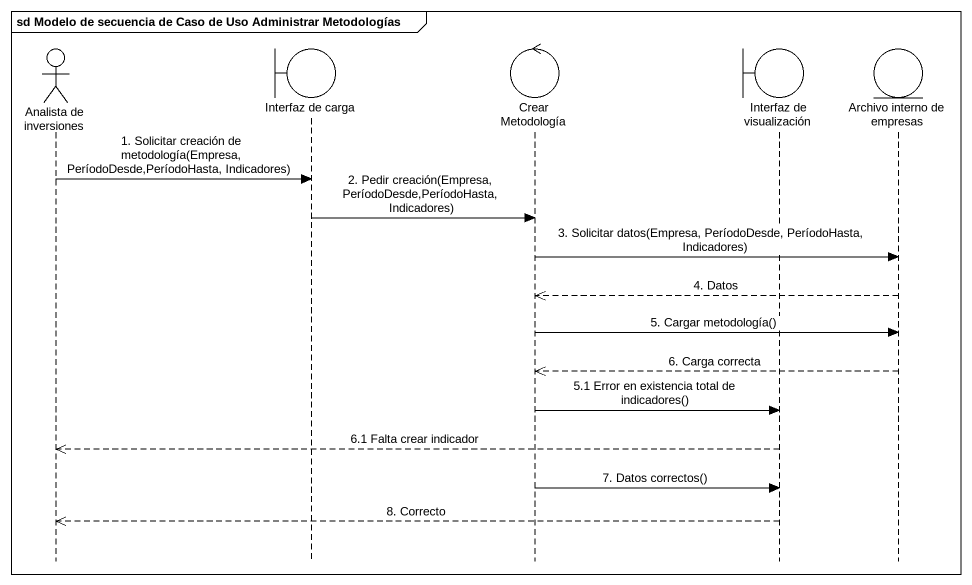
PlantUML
@startuml
mainframe sd Modelo de secuencia de Caso de Uso Administrar Metodologías
hide footbox
actor "Analista de inversiones" as Analista_de_inversiones
boundary "Interfaz de carga" as Interfaz_de_carga
control "Crear Metodología" as Crear_Metodología
boundary "Interfaz de visualización" as Interfaz_de_visualización
entity "Archivo interno de empresas" as Archivo_interno_de_empresas

Analista_de_inversiones -> Interfaz_de_carga : 1. Solicitar creación de metodología(Empresa, PeríodoDesde,PeríodoHasta, Indicadores)
Interfaz_de_carga -> Crear_Metodología : 2. Pedir creación(Empresa, PeríodoDesde,PeríodoHasta, Indicadores)
Crear_Metodología -> Archivo_interno_de_empresas : 3. Solicitar datos(Empresa, PeríodoDesde, PeríodoHasta, Indicadores)
Archivo_interno_de_empresas -->> Crear_Metodología : 4. Datos
Crear_Metodología -> Archivo_interno_de_empresas : 5. Cargar metodología()
Archivo_interno_de_empresas -->> Crear_Metodología : 6. Carga correcta
Crear_Metodología -> Interfaz_de_visualización : 5.1 Error en existencia total de indicadores()
Interfaz_de_visualización -->> Analista_de_inversiones : 6.1 Falta crear indicador
Crear_Metodología -> Interfaz_de_visualización : 7. Datos correctos()
Interfaz_de_visualización -->> Analista_de_inversiones : 8. Correcto
@enduml
